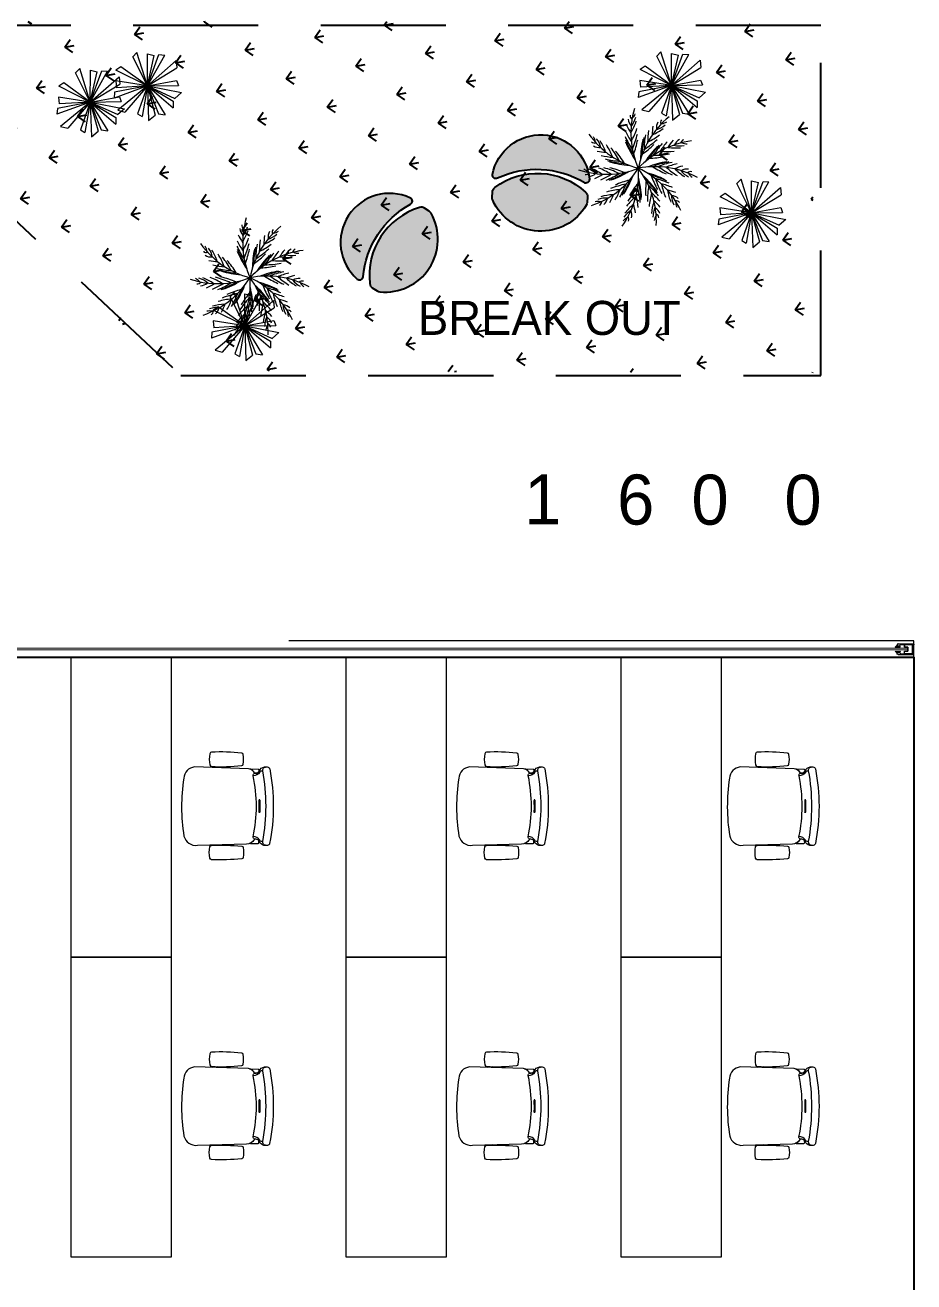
# Model space of a CAD drawing. Header units: millimetres. Extents: x -774950 to -670403, y -1165325 to -1109738.
# Drawn here: x -743676 to -738344, y -1155886 to -1148345 of the extents above; entities that cross this region are included whole.
import ezdxf

# ---------------------------------------------------------------- set-up
doc = ezdxf.new("R2010")
doc.units = ezdxf.units.MM
doc.header["$LTSCALE"] = 3000
doc.header["$MEASUREMENT"] = 0
doc.linetypes.add('DASHED2', pattern=[0.375, 0.25, -0.125])
doc.linetypes.add('HIDDEN', pattern=[0.375, 0.25, -0.125])
doc.layers.get('0').update_dxf_attribs({"linetype": 'CONTINUOUS'})
for name, color, linetype, lineweight in [('A-Bushes', 75, 'CONTINUOUS', 0), ('A-INDOOR PLANTS', 84, 'CONTINUOUS', 5), ('A-WALL', 26, 'CONTINUOUS', 25), ('AI-FURN', 7, 'CONTINUOUS', 20), ('I- FURN', 251, 'CONTINUOUS', 9), ('PR-ALU SECTION', 8, 'CONTINUOUS', 9), ('PR-LINE', 8, 'DASHED2', 9), ('T-LAYOUT', 7, 'CONTINUOUS', 13), ('TAGING', 253, 'CONTINUOUS', 5)]:
    doc.layers.add(name, color=color, linetype=linetype, lineweight=lineweight)
for name, color, linetype in [('HATCH', 8, 'CONTINUOUS'), ('I-FUR', 7, 'CONTINUOUS'), ('I-FURN', 7, 'CONTINUOUS'), ('PASSAGE LINEOUT', 7, 'CONTINUOUS')]:
    doc.layers.add(name, color=color, linetype=linetype)
doc.layers.add('PR- GLASS', color=7, linetype='CONTINUOUS', lineweight=9, true_color=0x0505ff)
doc.styles.add('CENTURY GOTHIC', font='GOTHIC.TTF')

# ---------------------------------------------------------------- blocks, each defined once
blk = doc.blocks.new('vw layout final block')
at = {"layer": 'A-WALL'}
blk.add_arc((-585636.2, -796985.6), 273600, 256.481418, 278.37288, dxfattribs=at)
blk = doc.blocks.new('CHAIR - STEELCASE - LETSB')
at = {"layer": 'I- FURN', "color": 24, "lineweight": 9}
for points in [[(-369.7, 257.7, -0.089353), (-369.7, 316.7, -0.334929), (-360.7, 325, -0.034973), (-179.6, 330.4, -0.382328), (-169.8, 320.9, -0.10237), (-169.8, 253.5, -0.318036), (-179.6, 244.3, -0.036857), (-360.8, 249.5, -0.333729)], [(-369.7, -242.2, 0.089353), (-369.7, -301.1, 0.334929), (-360.7, -309.4, 0.034973), (-179.6, -314.8, 0.382328), (-169.8, -305.4, 0.10237), (-169.8, -237.9, 0.318036), (-179.6, -228.8, 0.036857), (-360.7, -233.9, 0.333729)]]:
    blk.add_lwpolyline(points, format="xyb", close=True, dxfattribs=at)
at = {"layer": 'I- FURN'}
blk.add_lwpolyline([(-513.5, 241.7, 0.34479), (-528.5, 230.1, 0.096497), (-528.2, -218.5, 0.361045), (-515.8, -228.9), (-494.1, -229.1, 0.246071), (-466.3, -205.4, -0.226994), (-446.1, -191.1), (-439.9, -191, 0.417254), (-429.7, -177.1, -0.104406), (-430, 188.5, 0.398452), (-439.2, 203.5, -0.367565), (-466.2, 218, 0.274839), (-496.7, 241.7)], format="xyb", close=True, dxfattribs=at)
at = {"layer": 'I- FURN', "color": 24, "lineweight": 9}
for points in [[(-507.6, -229.1, 0.46809), (-487.6, -205.2, -0.090711), (-487.6, 217.9, 0.462177), (-507.1, 241.7, -100.177069)], [(-487.6, 217.3), (-478, 217.2, -0.321496), (-468.6, 210.4, 0.282757), (-430, 188, -1.025051)], [(-487.6, -205.2), (-478, -205.1, 0.321496), (-468.6, -198.3, -0.282757), (-430, -175.9, 1.025051)]]:
    blk.add_lwpolyline(points, format="xyb", dxfattribs=at)
at = {"layer": 'I- FURN', "color": 8, "lineweight": 5}
blk.add_lwpolyline([(-463.6, 213.4, 0.188155), (-445.3, 203.4), (-439.2, 203.5, -0.15219), (-410.1, 228.9, 0.211085), (-413.9, 230.4), (-459.5, 228.7, 0.414214), (-464.3, 223.4)], format="xyb", close=True, dxfattribs=at)
at = {"layer": 'I- FURN'}
blk.add_lwpolyline([(-95, -228.5), (-390.3, -219.7, -0.232948), (-439.9, -191, 0.417374), (-429.7, -177.1, -0.10441), (-430, 188.5, 0.39834), (-439.2, 203.5, -0.21659), (-401.4, 231.2), (-77.6, 241.7, -0.366213), (-12.8, 173.3, -0.077985), (-14.2, -173.2, -0.376278), (-95, -228.5)], format="xyb", dxfattribs=at)
at = {"layer": 'I- FURN', "color": 8, "lineweight": 5}
for points in [[(-215.9, 237.2), (-213.8, 243.3)], [(-183.7, 244.2), (-185.7, 238.2)], [(-218.5, -224.8), (-217.4, -227.7)], [(-187.7, -228.5), (-188.6, -225.7)]]:
    blk.add_lwpolyline(points, dxfattribs=at)
for points in [[(-471.1, -25, -0.007805), (-471.1, 37.1, -0.087218), (-470, 42.7, -0.229267), (-469.3, 43.4), (-465.8, 43.4, -0.210582), (-464.1, 37.7, 0.008162), (-464.2, -24.4, -0.166545), (-465.4, -30.6, -0.375811), (-465.9, -30.7), (-469.2, -30.7, -0.246214), (-470.7, -28.4, 0.024513), (-471.1, -25, -1.199362)], [(-446.1, -191.1), (-439.9, -191, 0.15219), (-409.9, -215.2, -0.211085), (-413.6, -216.9), (-459.2, -216.9, -0.414214), (-464.3, -211.8), (-463.9, -201.8)]]:
    blk.add_lwpolyline(points, format="xyb", dxfattribs=at)
blk = doc.blocks.new('GLASS PATCH')
at = {"layer": 'PR-ALU SECTION'}
for p, q in [((-11245.2, -11600.3), (-11245.2, -11602.3)), ((-11244.2, -11600.3), (-11245.2, -11600.3)), ((-11245.2, -11602.3), (-11242.7, -11602.3)), ((-11244.2, -11599.3), (-11244.2, -11600.3)), ((-11207.2, -11599.3), (-11244.2, -11599.3)), ((-11242.7, -11622.3), (-11242.7, -11602.3)), ((-11241.2, -11623.8), (-11241.2, -11600.8)), ((-11213, -11600.8), (-11241.2, -11600.8)), ((-11241.2, -11601.3), (-11222.7, -11601.3)), ((-11222.7, -11607.3), (-11230.7, -11607.3)), ((-11230.7, -11617.3), (-11230.7, -11607.3)), ((-11222.7, -11617.3), (-11230.7, -11617.3)), ((-11222.7, -11601.3), (-11222.7, -11607.3)), ((-11222.7, -11623.3), (-11222.7, -11617.3)), ((-11211.2, -11604.5), (-11213, -11600.8)), ((-11211.2, -11620.1), (-11213, -11623.8)), ((-11212.4, -11606.4), (-11211.2, -11604.5)), ((-11211.2, -11607.3), (-11212.4, -11606.4)), ((-11211.2, -11617.3), (-11212.4, -11618.1)), ((-11212.4, -11618.1), (-11211.2, -11620.1)), ((-11206.2, -11604.5), (-11211.2, -11604.5)), ((-11211.2, -11604.5), (-11210, -11605.6)), ((-11211.2, -11620.1), (-11210, -11618.9)), ((-11206.2, -11620.1), (-11211.2, -11620.1)), ((-11210, -11605.6), (-11205.1, -11605.6)), ((-11210, -11618.9), (-11205.1, -11618.9)), ((-11207.2, -11599.3), (-11205.2, -11600)), ((-11206.2, -11605.5), (-11206.2, -11604.5)), ((-11205.2, -11605.5), (-11206.2, -11605.5)), ((-11205.2, -11619.1), (-11206.2, -11619.1)), ((-11206.2, -11619.1), (-11206.2, -11620.1)), ((-11205.2, -11600), (-11205.2, -11605.5)), ((-11205.2, -11624.6), (-11205.2, -11619.1)), ((-11205.1, -11602.9), (-11205.1, -11605.6)), ((-11200.5, -11607.3), (-11205.1, -11602.9)), ((-11200.5, -11617.3), (-11205.1, -11621.7)), ((-11205.1, -11621.7), (-11205.1, -11618.9)), ((-11245.2, -11624.3), (-11245.2, -11622.3)), ((-11245.2, -11622.3), (-11242.7, -11622.3)), ((-11244.2, -11624.3), (-11245.2, -11624.3)), ((-11244.2, -11625.3), (-11244.2, -11624.3)), ((-11207.2, -11625.3), (-11244.2, -11625.3)), ((-11241.2, -11623.3), (-11222.7, -11623.3)), ((-11213, -11623.8), (-11241.2, -11623.8)), ((-11207.2, -11625.3), (-11205.2, -11624.6))]:
    blk.add_line(p, q, dxfattribs=at)
blk.add_lwpolyline([(-11241.2, -11601.3), (-11222.7, -11601.3), (-11222.7, -11607.3), (-11230.7, -11607.3), (-11230.7, -11617.3), (-11222.7, -11617.3), (-11222.7, -11623.3), (-11241.2, -11623.3)], close=True, dxfattribs=at)
for points, knots in [([(-11207.6, -11607.3), (-11208.8, -11606.7), (-11210.2, -11606), (-11211.1, -11607.1), (-11211.2, -11607.3)], [0, 0, 0, 0, 3.277935, 3.838999, 3.838999, 3.838999, 3.838999]), ([(-11207.6, -11617.3), (-11208.8, -11617.9), (-11210.2, -11618.6), (-11211.1, -11617.5), (-11211.2, -11617.3)], [0, 0, 0, 0, 3.277935, 3.838999, 3.838999, 3.838999, 3.838999]), ([(-11204.1, -11607.3), (-11205.3, -11606.7), (-11206.7, -11606), (-11207.6, -11607.1), (-11207.6, -11607.3)], [0, 0, 0, 0, 3.196261, 3.767448, 3.767448, 3.767448, 3.767448]), ([(-11204.1, -11617.3), (-11205.3, -11617.9), (-11206.7, -11618.6), (-11207.6, -11617.5), (-11207.6, -11617.3)], [0, 0, 0, 0, 3.196261, 3.767448, 3.767448, 3.767448, 3.767448]), ([(-11200.5, -11607.3), (-11202.1, -11606.6), (-11203.9, -11605.8), (-11204.1, -11607.2), (-11204.1, -11607.3)], [0, 0, 0, 0, 3.605923, 3.8901, 3.8901, 3.8901, 3.8901]), ([(-11200.5, -11617.3), (-11202.1, -11618), (-11203.9, -11618.7), (-11204.1, -11617.4), (-11204.1, -11617.3)], [0, 0, 0, 0, 3.605923, 3.8901, 3.8901, 3.8901, 3.8901])]:
    blk.add_open_spline(points, degree=3, knots=knots, dxfattribs=at)
blk = doc.blocks.new('*U133')
at = {"layer": 'PR- GLASS', "elevation": 0}
blk.add_lwpolyline([(-79547.5, -32840.5), (-79547.5, -32852.5), (-86533.6, -32852.5), (-86533.6, -32840.5)], close=True, dxfattribs=at)
at = {"layer": 'PR-LINE', "ltscale": 5, "elevation": 0}
blk.add_lwpolyline([(-86569.7, -32796.5), (-86569.7, -32896.5), (-79511.5, -32896.5), (-79511.5, -32796.5)], close=True, dxfattribs=at)
at = {"layer": 'PR-ALU SECTION'}
for p, xscale, yscale, zscale, rotation in [((-58619.7, -61708.8, 0), -2.485489525280359, 2.485489525280353, 2.485489525280353, 179.9999854000356), ((-107461.4, -61708.7, 0), 2.485489525280359, 2.485489525280359, 2.485489525280359, 179.9999854002671)]:
    blk.add_blockref('GLASS PATCH', p, dxfattribs=dict(at, xscale=xscale, yscale=yscale, zscale=zscale, rotation=rotation))
blk = doc.blocks.new('CHA-1')
at = {"layer": 'I-FURN'}
h = blk.add_hatch(color=30, dxfattribs=at)
h.paths.add_polyline_path([(-0.415, 0.47, 0.612842), (-0.371, 0.439, -0.248948), (0.375, 0.434, 0.612842), (0.419, 0.464, 0.868555)])
h.paths.add_polyline_path([(0.393, 0.354, 0.361682), (-0.389, 0.358, 0.224355), (-0.408, 0.32), (-0.408, 0.271, 0.118602), (-0.402, 0.248, 0.607916), (0.405, 0.243, 0.121724), (0.411, 0.266), (0.411, 0.315, 0.221157)])
for points in [[(0.375, 0.434, 0.612842), (0.419, 0.464, 0.868555), (-0.415, 0.47, 0.612842), (-0.371, 0.439, -0.248948)], [(0.405, 0.243, 0.121724), (0.411, 0.266), (0.411, 0.315, 0.221157), (0.393, 0.354, 0.361682), (-0.389, 0.358, 0.224355), (-0.408, 0.32), (-0.408, 0.271, 0.118602), (-0.402, 0.248, 0.607916)]]:
    blk.add_lwpolyline(points, format="xyb", close=True, dxfattribs=at)
blk = doc.blocks.new('y')
at = {"layer": 'A-INDOOR PLANTS'}
for p, q in [((283775.5, -12368.5), (283745.4, -12384.7)), ((283751.9, -12546.1), (283745.4, -12384.7)), ((283751.9, -12546.1), (283775.5, -12368.5)), ((283751.9, -12546.1), (283826.7, -12398.3)), ((283843.9, -12420), (283826.7, -12398.3)), ((283637.2, -12430.6), (283631.8, -12471.4)), ((283751.9, -12546.1), (283637.2, -12430.6)), ((283696.8, -12419.1), (283672.7, -12424.3)), ((283751.9, -12546.1), (283672.7, -12424.3)), ((283751.9, -12546.1), (283696.8, -12419.1)), ((283751.9, -12546.1), (283843.9, -12420)), ((283751.9, -12546.1), (283851.6, -12440.7)), ((283876.1, -12462.5), (283851.6, -12440.7)), ((283625.4, -12486.2), (283599.2, -12503.6)), ((283751.9, -12546.1), (283599.2, -12503.6)), ((283751.9, -12546.1), (283625.4, -12486.2)), ((283751.9, -12546.1), (283631.8, -12471.4)), ((283751.9, -12546.1), (283876.1, -12462.5)), ((283751.9, -12546.1), (283909.6, -12499.8)), ((283903.1, -12527.2), (283909.6, -12499.8)), ((283751.9, -12546.1), (283593.5, -12552.3)), ((283615, -12575.2), (283593.5, -12552.3)), ((283751.9, -12546.1), (283613.7, -12632.1)), ((283751.9, -12546.1), (283615, -12575.2)), ((283751.9, -12546.1), (283617.8, -12591.1)), ((283751.9, -12546.1), (283646.8, -12646.3)), ((283751.9, -12546.1), (283669.1, -12656.9)), ((283751.9, -12546.1), (283708.4, -12701.6)), ((283751.9, -12546.1), (283734, -12724.3)), ((283751.9, -12546.1), (283903.1, -12527.2)), ((283751.9, -12546.1), (283894.7, -12599.2)), ((283751.9, -12546.1), (283894.7, -12627.4)), ((283751.9, -12546.1), (283824.7, -12671.5)), ((283751.9, -12546.1), (283853.5, -12655.9)), ((283751.9, -12546.1), (283812.4, -12689.9)), ((283751.9, -12546.1), (283790.7, -12707)), ((283613.7, -12632.1), (283617.8, -12591.1)), ((283894.7, -12599.2), (283894.7, -12627.4)), ((283669.1, -12656.9), (283646.8, -12646.3)), ((283812.4, -12689.9), (283790.7, -12707)), ((283853.5, -12655.9), (283824.7, -12671.5)), ((283734, -12724.3), (283708.4, -12701.6))]:
    blk.add_line(p, q, dxfattribs=at)
blk = doc.blocks.new('TREE-26')
at = {"color": 94}
for centre, radius, start, end in [((-1.9, 54.7), 4.73, 173.7791, 233.0395), ((85.1, 33.7), 91.5, 161.8706, 201.5936), ((-22.2, 58.7), 22.1, 317.4391, 345.0127), ((-11.3, 60.7), 10.9, 308.4321, 338.3515), ((49.1, 77.3), 91.5, 197.8706, 237.5936), ((-33.7, 43.1), 4.73, 209.7791, 269.0395), ((-44.8, 42.4), 10.9, 344.4321, 14.3515), ((-52.4, 34.4), 22.1, 353.4391, 21.0127), ((-84.7, 24.5), 57.6, 2.0526, 14.8318), ((86.1, 92.6), 108, 206.1883, 211.1386), ((2.6, 51.8), 11.3, 182.879, 221.5346), ((-54.1, 69.6), 57.6, 326.0526, 338.8318), ((-65.6, 66.2), 70.3, 327.5529, 339.111), ((79.2, -45.9), 91.5, 110.1725, 149.8955), ((41.8, 35.4), 4.73, 122.081, 181.3414), ((-28.3, 43.5), 11.3, 218.879, 257.5346), ((15.2, 125.5), 108, 242.1883, 247.1386), ((-92, 15), 70.3, 3.5529, 15.111), ((-109.4, -4.4), 94.8, 10.6755, 20.6307), ((87, 75.4), 108, 202.9483, 211.3077), ((88, 69.9), 108, 201.6825, 211.4019), ((89, 65.8), 108, 200.5186, 211.4981), ((86.1, 83.7), 108, 204.5673, 211.2107), ((-91.1, 60.7), 94.8, 334.6755, 344.6307), ((-84.5, 48.6), 87, 337.0347, 347.4268), ((106.7, -29.1), 108, 148.8205, 159.8), ((109.4, -25.8), 108, 149.9844, 159.7037), ((113.1, -21.5), 108, 151.2501, 159.6096), ((119.1, -15.7), 108, 152.8691, 159.5126), ((126.1, -10.1), 108, 154.4902, 159.4404), ((21.1, 85.6), 57.6, 274.3545, 287.1337), ((32.3, 53.8), 22.1, 265.741, 293.3146), ((42.3, 30.1), 11.3, 131.1808, 169.8364), ((40.6, 46.5), 10.9, 256.734, 286.6534), ((-7.5, 91.2), 91.5, 234.9681, 274.6912), ((-61.3, 6.8), 10.9, 21.5297, 51.4491), ((-62.6, -4.2), 22.1, 30.5366, 58.1102), ((-82.3, -31.5), 57.6, 39.1502, 51.9294), ((20.5, 118.3), 108, 240.5673, 247.2107), ((26.1, 112.1), 108, 238.9483, 247.3077), ((30.1, 108.2), 108, 237.6825, 247.4019), ((33.3, 105.5), 108, 236.5186, 247.4981), ((-96.9, -10.4), 87, 13.0347, 23.4268), ((-14.3, 96.4), 87, 285.3366, 295.7287), ((71.5, -84.4), 108, 114.3202, 125.2997), ((-8.8, 109.1), 94.8, 282.9774, 292.9325), ((75.5, -83.2), 108, 115.4841, 125.2035), ((11.3, 92.6), 70.3, 275.8548, 287.4128), ((81, -81.8), 108, 116.7498, 125.1093), ((89.2, -80.4), 108, 118.3688, 125.0123), ((98.1, -79.7), 108, 119.9899, 124.9402), ((-52.9, 14.1), 4.73, 246.8767, 306.1371), ((-48.8, 17.6), 11.3, 255.9765, 294.6321), ((-63.6, 109.3), 108, 279.2858, 284.2361), ((-55, 106.8), 108, 277.6648, 284.3082), ((-82.5, -43.5), 70.3, 40.6505, 52.2085), ((-46.8, 105.2), 108, 276.0458, 284.4052), ((-84.6, -69.5), 94.8, 47.7731, 57.7282), ((-71.1, -66.7), 87, 50.1322, 60.5244), ((39.3, -82.7), 91.5, 75.6722, 115.3952), ((42.9, 87.6), 87, 250.8363, 261.2284), ((54.6, 94.9), 94.8, 248.4771, 258.4323), ((61.7, 69.9), 70.3, 241.3545, 252.9126), ((65.8, 58.6), 57.6, 239.8542, 252.6334), ((57.1, 26), 22.1, 231.2407, 258.8143), ((51.9, 0.8), 11.3, 96.6805, 135.3361), ((54.5, 5.6), 4.73, 87.5807, 146.8411), ((59.8, 15.3), 10.9, 222.2337, 252.1531), ((-59.7, 69.4), 91.5, 270.9681, 310.6912), ((-87.9, 25.6), 91.5, 304.0339, 343.7569), ((-27.6, -106), 94.8, 83.7731, 93.7282), ((-41.3, 104.5), 108, 274.7801, 284.4994), ((-37, 104.2), 108, 273.6161, 284.5957), ((-18.3, -95.8), 87, 86.1322, 96.5244), ((-99.7, 57.5), 108, 312.0458, 320.4052), ((-94.8, 60.3), 108, 310.7801, 320.4994), ((-91.2, 62.6), 108, 309.6161, 320.5957), ((-89.7, -18), 91.5, 331.6319, 11.355), ((-110.6, 2.6), 108, 342.6819, 353.6614), ((-62, -67.3), 91.5, 7.6319, 47.355), ((-10.6, -90.9), 91.5, 43.6319, 83.355), ((-99.2, -48.9), 108, 10.2799, 21.2595), ((-51.5, -97.9), 108, 46.2799, 57.2595), ((15.8, -109.5), 108, 82.2799, 93.2595), ((-48.9, -101.2), 108, 47.4439, 57.1632), ((97.2, -7), 87, 182.796, 193.1882), ((19.9, -110.6), 108, 83.4439, 93.1632), ((82.8, 51.5), 87, 218.796, 229.1882), ((25.3, -112.3), 108, 84.7096, 93.069), ((96.6, 51.5), 94.8, 216.4368, 226.392), ((33, -115.5), 108, 86.3286, 92.972), ((89.4, 26.5), 70.3, 209.3143, 220.8723), ((40.9, -119.7), 108, 87.9496, 92.8999), ((86.9, 14.7), 57.6, 207.814, 220.5932), ((-53.6, -30.6), 10.9, 57.5297, 87.4491), ((-51.1, -19.7), 4.73, 282.8767, 342.1371), ((-48.2, -40.2), 22.1, 66.5366, 94.1102), ((-48, -73.9), 57.6, 75.1502, 87.9294), ((-49.8, -14.5), 11.3, 291.9765, 330.6321), ((-115.7, 51), 108, 315.2858, 320.2361), ((-41.1, -83.7), 70.3, 76.6505, 88.2085), ((-107.3, 54), 108, 313.6648, 320.3082), ((34.7, -103.9), 94.8, 116.8388, 126.794), ((36.9, -90.2), 87, 119.198, 129.5901), ((-119.4, -13.3), 108, 346.7306, 353.374), ((-115, -6.2), 108, 345.1116, 353.471), ((-112.3, -1.2), 108, 343.8458, 353.5652), ((78.9, -76), 94.8, 144.4368, 154.392), ((74.5, -62.8), 87, 146.796, 157.1882), ((-99, -53.1), 108, 11.4439, 21.1632), ((-99, -58.7), 108, 12.7096, 21.069), ((-45.6, -105.7), 108, 48.7096, 57.069), ((108.5, -15.1), 94.8, 180.4368, 190.392), ((87.9, -31.1), 70.3, 173.3143, 184.8723), ((-41.2, -112.8), 108, 50.3286, 56.972), ((62.2, -8.2), 22.1, 199.2004, 226.774), ((44.4, -26.9), 11.3, 64.6403, 103.2959), ((49.1, -24.2), 4.73, 55.5404, 114.8009), ((58.8, -18.7), 10.9, 190.1934, 220.1128), ((-18.5, -59.9), 22.1, 99.6024, 127.176), ((0, -88.1), 57.6, 108.2159, 120.9952), ((11.2, -92.6), 70.3, 109.7162, 121.2743), ((-33.9, -39.3), 11.3, 325.0423, 3.6979), ((-124.8, -20.4), 108, 348.3516, 353.3019), ((40.9, -78.1), 57.6, 135.814, 148.5932), ((52.8, -76.8), 70.3, 137.3143, 148.8723), ((-101.2, -75.9), 108, 15.9496, 20.8999), ((-99.7, -67.1), 108, 14.3286, 20.972), ((79, -39.1), 57.6, 171.814, 184.5932), ((-37.3, -120.8), 108, 51.9496, 56.8999), ((45.5, -43.2), 22.1, 163.2004, 190.774), ((20.2, -47.8), 11.3, 28.6403, 67.2959), ((-28.3, -54.9), 10.9, 90.5954, 120.5148), ((-32, -44.4), 4.73, 315.9424, 15.2029), ((0.4, -61.7), 10.9, 118.1934, 148.1128), ((11.4, -61.7), 22.1, 127.2004, 154.774), ((-7.8, -54.2), 4.73, 343.5404, 42.8009), ((-11.8, -50.5), 11.3, 352.6403, 31.2959), ((36.6, -49.7), 10.9, 154.1934, 184.1128), ((25.5, -48.5), 4.73, 19.5404, 78.8009)]:
    blk.add_arc(centre, radius, start, end, dxfattribs=at)

msp = doc.modelspace()

# ---------------------------------------------------------------- hatches: boundary and pattern name
at = {"layer": 'HATCH', "linetype": 'Continuous', "true_color": 0x21822d}
h = msp.add_hatch(dxfattribs=at)
h.set_pattern_fill('GRASS', color=97, scale=300, angle=280.28293)
h.set_pattern_definition([(10.282925, (-147642.09, -97374.11), (170.85735, 246.592306), [56.25, -368.01407]), (325.282925, (-147642.1, -97374.1), (170.85735, 246.592306), [56.25, -243.75]), (55.282925, (-147642.1, -97374.1), (-246.592306, 170.85735), [56.25, -243.75])])
h.paths.add_polyline_path([(-738950, -1150431.5), (-738951.9, -1148324.1), (-745027.6, -1148323.5), (-742794, -1150418.5)])

# ---------------------------------------------------------------- linework, layer by layer
at = {"layer": 'AI-FURN', "elevation": 0}
for points in [[(-743400.3, -1153938.2), (-743400.3, -1152138.2), (-742800.3, -1152138.2), (-742800.3, -1153938.2)], [(-741750.3, -1153938.2), (-741750.3, -1152138.2), (-741150.3, -1152138.2), (-741150.3, -1153938.2)], [(-740100.3, -1153938.2), (-740100.3, -1152138.2), (-739500.3, -1152138.2), (-739500.3, -1153938.2)], [(-743400.3, -1155738.2), (-743400.3, -1153938.2), (-742800.3, -1153938.2), (-742800.3, -1155738.2)], [(-741750.3, -1155738.2), (-741750.3, -1153938.2), (-741150.3, -1153938.2), (-741150.3, -1155738.2)], [(-740100.3, -1155738.2), (-740100.3, -1153938.2), (-739500.3, -1153938.2), (-739500.3, -1155738.2)]]:
    msp.add_lwpolyline(points, close=True, dxfattribs=at)
at = {"layer": 'HATCH', "linetype": 'HIDDEN'}
msp.add_lwpolyline([(-738902.8, -1148348.3), (-744982.2, -1148348.3), (-742742.1, -1150446.8), (-738902.9, -1150446.8), (-738902.8, -1148348.3)], close=True, dxfattribs=at)
at = {"layer": 'HATCH', "linetype": 'Continuous', "elevation": 0}
for points in [[(-747003.2, -1152137.9), (-738344.2, -1152137.9), (-738344.2, -1161740.6), (-747003.2, -1160719.3)], [(-747003.1, -1152137.9), (-738344.2, -1152137.9), (-738344.2, -1161740.6), (-747003.1, -1160719.3)]]:
    msp.add_lwpolyline(points, close=True, dxfattribs=at)
at = {"layer": 'TAGING', "linetype": 'Continuous', "elevation": 0}
msp.add_lwpolyline([(-747003.2, -1152137.9), (-738342.7, -1152137.9), (-738342.7, -1161741.4), (-747004.2, -1160719.1)], close=True, dxfattribs=at)

# ---------------------------------------------------------------- block references
at = {"layer": 'A-Bushes'}
for name, p, xscale, yscale, zscale, rotation in [('y', (-487416.9, -1408625.6, 1525.7), 1.283267751634508, 1.283267751634508, 1.283267751634508, 137.0437104982595), ('y', (-484272.6, -1408622.5, 1525.7), 1.283267751634508, 1.283267751634508, 1.283267751634508, 137.0437104982595), ('y', (-487759.7, -1408722.5, 1525.7), 1.283267751634508, 1.283267751634508, 1.283267751634508, 137.0437104982595), ('TREE-26', (-739997.5, -1149204.5, 1525.7), 5.783146462209956, 5.783146462209956, 5.783146462209956, 53.65582306315221), ('y', (-483792.2, -1409386.7, 1525.7), 1.283267751634508, 1.283267751634508, 1.283267751634508, 137.0437104982595), ('TREE-26', (-742327.1, -1149861.1, 1525.7), 5.783146462209956, 5.783146462209956, 5.783146462209956, 53.65582306315221), ('y', (-486832.9, -1410065.7, 3051.3), 1.283267751634508, 1.283267751634508, 1.283267751634508, 137.0437104982595)]:
    msp.add_blockref(name, p, dxfattribs=dict(at, xscale=xscale, yscale=yscale, zscale=zscale, rotation=rotation))
at = {"layer": 'A-WALL', "linetype": 'Continuous'}
msp.add_blockref('vw layout final block', (-124968, -92565.7, 0), dxfattribs=at)
at = {"layer": 'I-FUR'}
for p, xscale, yscale, zscale, rotation in [((-740598.5, -1149581.6, 1525.7), -697.661580041997, 697.661580041997, 697.661580041997, 356.7761850739903), ((-741251.3, -1149803.9, 1525.7), 697.6615800419966, 697.6615800419966, 697.6615800419966, 57.18152636216788)]:
    msp.add_blockref('CHA-1', p, dxfattribs=dict(at, xscale=xscale, yscale=yscale, zscale=zscale, rotation=rotation))
at = {"layer": 'I-FURN', "color": 1, "xscale": -1}
for p in [(-742737.5, -1153038.2, 0), (-741087.5, -1153038.2, 0), (-739463.3, -1153038.2, 0), (-742737.5, -1154838.2, 0), (-741087.5, -1154838.2, 0), (-739463.3, -1154838.2, 0)]:
    msp.add_blockref('CHAIR - STEELCASE - LETSB', p, dxfattribs=at)
at = {"layer": 'PR- GLASS', "rotation": 359.9915227932046}
msp.add_blockref('*U133', (-658827.9, -1119254.9, 0), dxfattribs=at)

# ---------------------------------------------------------------- texts
at = {"layer": 'PASSAGE LINEOUT', "insert": (-740682.3, -1151345.3, 0), "char_height": 300, "width": 16925.289, "attachment_point": 7, "rotation": 359.91386, "style": 'CENTURY GOTHIC'}
msp.add_mtext('1   6  0   0      M    M       W    I    D    E      P     A     S     S     A     G    E', dxfattribs=at)
msp.add_mtext('1   6  0   0      M    M       W    I    D    E      P     A     S     S     A     G    E', dxfattribs=at)
at = {"layer": 'T-LAYOUT', "insert": (-740531.2, -1150000.2), "char_height": 203.971, "width": 3082.636, "attachment_point": 2, "style": 'CENTURY GOTHIC'}
msp.add_mtext('{\\C0;BREAK OUT}', dxfattribs=at)

doc.saveas('drawing.dxf')
